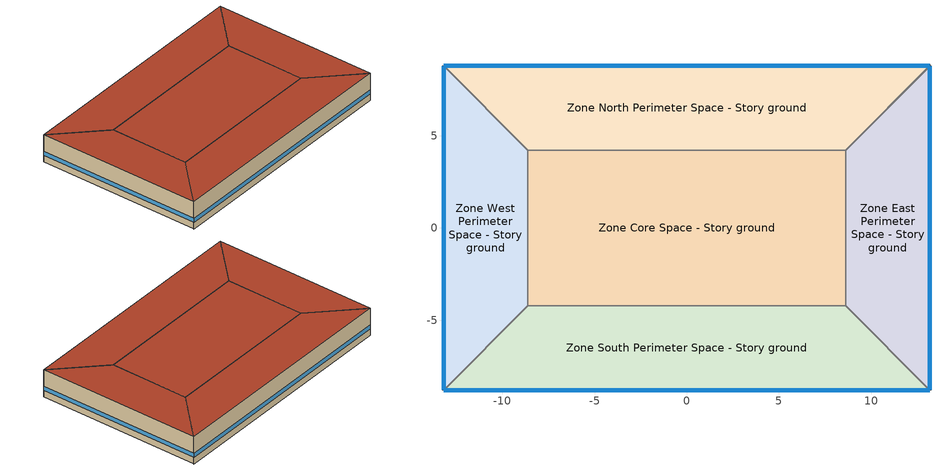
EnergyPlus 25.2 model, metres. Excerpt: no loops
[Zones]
Zone Core Space - Story ground
 floor ground (Foundation F 1.26W/m*K Perim 0.0m Area 145.85m2): -8.63,-4.23 -8.63,4.23 8.63,4.23 8.63,-4.23 z0
 wall to Zone West Perimeter Space - Story ground (Typical Interior Wall): -8.63,4.23 -8.63,-4.23 z0:3.05
 wall to Zone North Perimeter Space - Story ground (Typical Interior Wall): 8.63,4.23 -8.63,4.23 z0:3.05
 wall to Zone South Perimeter Space - Story ground (Typical Interior Wall): -8.63,-4.23 8.63,-4.23 z0:3.05
 wall to Zone East Perimeter Space - Story ground (Typical Interior Wall): 8.63,-4.23 8.63,4.23 z0:3.05
 roof outside (Typical IEAD Roof R-15.87): 8.63,-4.23 8.63,4.23 -8.63,4.23 -8.63,-4.23 z3.05
Zone East Perimeter Space - Story ground
 floor ground (Foundation F 1.26W/m*K Perim 17.6m Area 59.55m2): 13.2,8.8 13.2,-8.8 8.63,-4.23 8.63,4.23 z0
 wall outside (Typical Insulated Exterior Mass Wall R-8.13): 13.2,-8.8 13.2,8.8 z0:3.05
 wall to Zone South Perimeter Space - Story ground (Typical Interior Wall): 8.63,-4.23 13.2,-8.8 z0:3.05
 wall to Zone North Perimeter Space - Story ground (Typical Interior Wall): 13.2,8.8 8.63,4.23 z0:3.05
 window (U 0.57 SHGC 0.39 Simple Glazing): 13.2,-8.77 13.2,8.77 z0.76:1.22
 roof outside (Typical IEAD Roof R-15.87): 8.63,4.23 8.63,-4.23 13.2,-8.8 13.2,8.8 z3.05
Zone North Perimeter Space - Story ground
 floor ground (Foundation F 1.26W/m*K Perim 26.4m Area 99.78m2): -13.2,8.8 13.2,8.8 8.63,4.23 -8.63,4.23 z0
 wall outside (Typical Insulated Exterior Mass Wall R-8.13): 13.2,8.8 -13.2,8.8 z0:3.05
 wall to Zone West Perimeter Space - Story ground (Typical Interior Wall): -13.2,8.8 -8.63,4.23 z0:3.05
 window (U 0.57 SHGC 0.39 Simple Glazing): 13.17,8.8 -13.17,8.8 z0.76:1.22
 roof outside (Typical IEAD Roof R-15.87): -8.63,4.23 8.63,4.23 13.2,8.8 -13.2,8.8 z3.05
Zone South Perimeter Space - Story ground
 floor ground (Foundation F 1.26W/m*K Perim 26.4m Area 99.78m2): 13.2,-8.8 -13.2,-8.8 -8.63,-4.23 8.63,-4.23 z0
 wall outside (Typical Insulated Exterior Mass Wall R-8.13): -13.2,-8.8 13.2,-8.8 z0:3.05
 wall to Zone West Perimeter Space - Story ground (Typical Interior Wall): -8.63,-4.23 -13.2,-8.8 z0:3.05
 window (U 0.57 SHGC 0.39 Simple Glazing): -13.17,-8.8 13.17,-8.8 z0.76:1.22
 roof outside (Typical IEAD Roof R-15.87): 8.63,-4.23 -8.63,-4.23 -13.2,-8.8 13.2,-8.8 z3.05
Zone West Perimeter Space - Story ground
 floor ground (Foundation F 1.26W/m*K Perim 17.6m Area 59.55m2): -13.2,-8.8 -13.2,8.8 -8.63,4.23 -8.63,-4.23 z0
 wall outside (Typical Insulated Exterior Mass Wall R-8.13): -13.2,8.8 -13.2,-8.8 z0:3.05
 window (U 0.57 SHGC 0.39 Simple Glazing): -13.2,8.77 -13.2,-8.77 z0.76:1.22
 roof outside (Typical IEAD Roof R-15.87): -8.63,-4.23 -8.63,4.23 -13.2,8.8 -13.2,-8.8 z3.05
[Building]
90.1-2004|SmallOffice: Terrain=City
[Site:Location]
Denver-Aurora-Buckley AFB: Latitude {deg}=39.72; Longitude {deg}=-104.75; Time Zone {hr}=-7; Elevation {m}=1726
[Site:GroundTemperature:BuildingSurface]
19.527, 19.502, 19.536, 19.598, 20.002, 21.64, 22.225, 22.375, 21.449, 20.121, 19.802, 19.633
[SizingPeriod:DesignDay] Day of Month=21; Dry-Bulb Temperature Range Modifier Type=DefaultMultipliers; Humidity Condition Type=Wetbulb; Barometric Pressure {Pa}=83009; Rain Indicator=No; Snow Indicator=No; Daylight Saving Time Indicator=No; Begin Environment Reset Mode=FullResetAtBeginEnvironment
Name | Month | Day Type | Maximum Dry-Bulb Temperature {C} | Daily Dry-Bulb Temperature Range {deltaC} | Wetbulb or DewPoint at Maximum Dry-Bulb {C} | Wind Speed {m/s} | Wind Direction {deg} | Solar Model Indicator | ASHRAE Clear Sky Optical Depth for Beam Irradiance (taub) | ASHRAE Clear Sky Optical Depth for Diffuse Irradiance (taud) | Sky Clearness
Denver.Intl.AP Ann Clg .4% Condns DB=>MWB | 7 | SummerDesignDay | 34.9 | 17.3 | 15.5 | 4.2 | 20 | ASHRAETau2017 | 0 | 0
Denver.Intl.AP Ann Clg .4% Condns WB=>MDB | 7 | SummerDesignDay | 27.2 | 14.8 | 18.2 | 4.2 | 20 | ASHRAETau2017 | 0 | 0
Denver.Intl.AP Ann Htg 99.6% Condns DB | 12 | WinterDesignDay | -17.9 | 0 | -17.9 | 3.4 | 230 | ASHRAEClearSky |  |  | 0
[Material] Thermal Absorptance=0.9
Name | Roughness | Thickness {m} | Conductivity {W/m-K} | Density {kg/m3} | Specific Heat {J/kg-K} | Solar Absorptance | Visible Absorptance
1/2IN Gypsum | Smooth | 0.0127 | 0.16 | 784.9 | 830 | 0.4 | 0.4
1IN Stucco | Smooth | 0.0253 | 0.6918 | 1858 | 837 | 0.7 | 0.92
8IN CONCRETE HW RefBldg | Rough | 0.2032 | 1.311 | 2240 | 836.8 | 0.7 | 0.7
G01 13mm gypsum board | Smooth | 0.0127 | 0.160031 | 800.001 | 1090.73 | 0.7 | 0.5
Metal Roof Surface | Smooth | 0.0008 | 45.28 | 7824 | 500 | 0.7 | 0.7
Roof Membrane | VeryRough | 0.0095 | 0.16 | 1121.29 | 1460 | 0.7 | 0.7
Std Wood 6inch | MediumSmooth | 0.15 | 0.12 | 540 | 1210 | 0.7 | 0.7
[Material:NoMass] Roughness=Smooth; Thermal Absorptance=0.9; Solar Absorptance=0.7; Visible Absorptance=0.7
Name | Thermal Resistance {m2-K/W}
Typical Insulation R-14.76 | 2.59864
Typical Insulation R-5.74 | 1.01115
[WindowMaterial:SimpleGlazingSystem]
U 0.57 SHGC 0.39 Simple Glazing: U-Factor {W/m2-K}=3.23661; Solar Heat Gain Coefficient=0.39; Visible Transmittance=0.81
[Construction]
InteriorFurnishings: Std Wood 6inch
Typical IEAD Roof R-15.87: Roof Membrane, Typical Insulation R-14.76, Metal Roof Surface
Typical Insulated Exterior Mass Wall R-8.13: 1IN Stucco, 8IN CONCRETE HW RefBldg, Typical Insulation R-5.74, 1/2IN Gypsum
Typical Interior Wall: G01 13mm gypsum board, G01 13mm gypsum board
U 0.57 SHGC 0.39 Simple Glazing: U 0.57 SHGC 0.39 Simple Glazing
[Construction:FfactorGroundFloor] F-Factor {W/m-K}=1.26344
Name | Area {m2} | PerimeterExposed {m}
Foundation F 1.26W/m*K Perim 0.0m Area 145.85m2 | 145.846 | 0
Foundation F 1.26W/m*K Perim 17.6m Area 59.55m2 | 59.5532 | 17.5976
Foundation F 1.26W/m*K Perim 26.4m Area 99.78m2 | 99.7814 | 26.3965
[Zone] Multiplier=1; Part of Total Floor Area=Yes
Zone Core Space - Story ground; Zone East Perimeter Space - Story ground; Zone North Perimeter Space - Story ground; Zone South Perimeter Space - Story ground; Zone West Perimeter Space - Story ground
[Space] Space Type=Office WholeBuilding - Sm Office - 90.1-2004
Name | Zone
Core Space - Story ground | Zone Core Space - Story ground
East Perimeter Space - Story ground | Zone East Perimeter Space - Story ground
North Perimeter Space - Story ground | Zone North Perimeter Space - Story ground
South Perimeter Space - Story ground | Zone South Perimeter Space - Story ground
West Perimeter Space - Story ground | Zone West Perimeter Space - Story ground
[SpaceList]
Office WholeBuilding - Sm Office - 90.1-2004: West Perimeter Space - Story ground, South Perimeter Space - Story ground, North Perimeter Space - Story ground, East Perimeter Space - Story ground, Core Space - Story ground
[Lights]
Office WholeBuilding - Sm Office Lights: Zone or ZoneList or Space or SpaceList=Office WholeBuilding - Sm Office - 90.1-2004; Schedule=OfficeSmall BLDG_LIGHT_SCH; Design Level Calculation Method=Watts/Area; Watts per Floor Area {W/m2}=10.7639; Return Air Fraction=0; Fraction Radiant=0.7; Fraction Visible=0.2; Fraction Replaceable=1
[People]
Office WholeBuilding - Sm Office People: Zone or ZoneList or Space or SpaceList=Office WholeBuilding - Sm Office - 90.1-2004; Number of People Schedule=OfficeSmall BLDG_OCC_SCH; Number of People Calculation Method=People/Area; People per Floor Area {person/m2}=0.0602779; Fraction Radiant=0.3; Activity Level Schedule=OfficeSmall ACTIVITY_SCH; Work Efficiency Schedule=Work Efficiency Schedule; Clothing Insulation Calculation Method=ClothingInsulationSchedule; Clothing Insulation Schedule=Clothing Schedule; Air Velocity Schedule=Air Velocity Schedule
[ElectricEquipment]
Office WholeBuilding - Sm Office Elec Equip: Zone or ZoneList or Space or SpaceList=Office WholeBuilding - Sm Office - 90.1-2004; Schedule=OfficeSmall BLDG_EQUIP_SCH; Design Level Calculation Method=Watts/Area; Watts per Floor Area {W/m2}=6.78126; Fraction Latent=0; Fraction Radiant=0.5; Fraction Lost=0
[InternalMass] Construction=InteriorFurnishings
Name | Zone or ZoneList | Space or SpaceList | Surface Area {m2}
Core Space - Story ground Mass | Zone Core Space - Story ground | Core Space - Story ground | 291.692
East Perimeter Space - Story ground Mass | Zone East Perimeter Space - Story ground | East Perimeter Space - Story ground | 119.106
North Perimeter Space - Story ground Mass | Zone North Perimeter Space - Story ground | North Perimeter Space - Story ground | 199.563
South Perimeter Space - Story ground Mass | Zone South Perimeter Space - Story ground | South Perimeter Space - Story ground | 199.563
West Perimeter Space - Story ground Mass | Zone West Perimeter Space - Story ground | West Perimeter Space - Story ground | 119.106
[ZoneInfiltration:DesignFlowRate] Schedule=Always On Discrete; Design Flow Rate Calculation Method=Flow/ExteriorArea; Constant Term Coefficient=0; Temperature Term Coefficient=0; Velocity Term Coefficient=0.224; Velocity Squared Term Coefficient=0; Density Basis=Outdoor
Name | Zone or ZoneList or Space or SpaceList | Flow Rate per Exterior Surface Area {m3/s-m2}
East Perimeter Space - Story ground Infiltration | East Perimeter Space - Story ground | 0.000485826
North Perimeter Space - Story ground Infiltration | North Perimeter Space - Story ground | 0.000457654
South Perimeter Space - Story ground Infiltration | South Perimeter Space - Story ground | 0.000457654
West Perimeter Space - Story ground Infiltration | West Perimeter Space - Story ground | 0.000485826
[AvailabilityManager:NightCycle] Applicability Schedule=Always On Discrete; Control Type=CycleOnAny; Thermostat Tolerance {deltaC}=1.9999; Cycling Run Time Control Type=Thermostat; Cycling Run Time {s}=1800
Name | Fan Schedule
Availability Manager Night Cycle 1 | Zone Core Space - Story ground PSZ-AC Occ Sch
Availability Manager Night Cycle 2 | Zone East Perimeter Space - Story ground PSZ-AC Occ Sch
Availability Manager Night Cycle 3 | Zone North Perimeter Space - Story ground PSZ-AC Occ Sch
Availability Manager Night Cycle 4 | Zone South Perimeter Space - Story ground PSZ-AC Occ Sch
Availability Manager Night Cycle 5 | Zone West Perimeter Space - Story ground PSZ-AC Occ Sch
[Schedule:Day:Interval]
OfficeSmall BLDG_LIGHT_SCH Wknd Day: No, 24:00, 0.18
OfficeSmall BLDG_LIGHT_SCH Default|Wkdy Day; OfficeSmall BLDG_LIGHT_SCH Default: No, 05:00, 0.18, 07:00, 0.23, 08:00, 0.42, 12:00, 0.9, 13:00, 0.8, 17:00, 0.9, 18:00, 0.61, 20:00, 0.42, 22:00, 0.32, 23:00, 0.23, 24:00, 0.18
OfficeSmall BLDG_LIGHT_SCH Summer Design Day; OfficeSmall BLDG_OCC_SCH Summer Design Day; Clothing Schedule Default Winter Clothes; OfficeSmall BLDG_EQUIP_SCH Summer Design Day; Zone Core Space - Story ground PSZ-AC Occ Sch Summer Design Day; Zone Core Space - Story ground PSZ-AC Occ Sch Winter Design Day; Zone East Perimeter Space - Story ground PSZ-AC Occ Sch Summer Design Day; Zone East Perimeter Space - Story ground PSZ-AC Occ Sch Winter Design Day; Zone North Perimeter Space - Story ground PSZ-AC Occ Sch Summer Design Day; Zone North Perimeter Space - Story ground PSZ-AC Occ Sch Winter Design Day; Zone South Perimeter Space - Story ground PSZ-AC Occ Sch Summer Design Day; Zone South Perimeter Space - Story ground PSZ-AC Occ Sch Winter Design Day; Zone West Perimeter Space - Story ground PSZ-AC Occ Sch Summer Design Day; Zone West Perimeter Space - Story ground PSZ-AC Occ Sch Winter Design Day: No, 24:00, 1
OfficeSmall BLDG_LIGHT_SCH Winter Design Day; OfficeSmall BLDG_OCC_SCH Default; OfficeSmall BLDG_OCC_SCH Winter Design Day; Work Efficiency Schedule Default; OfficeSmall BLDG_EQUIP_SCH Winter Design Day; Schedule Day 19; Schedule Day 20; Schedule Day 21; Schedule Day 22; Schedule Day 23; Schedule Day 24; Schedule Day 25; Schedule Day 26; Schedule Day 27; Schedule Day 28: No, 24:00, 0
OfficeSmall BLDG_OCC_SCH Wkdy Day: No, 06:00, 0, 07:00, 0.11, 08:00, 0.21, 12:00, 1, 13:00, 0.53, 17:00, 1, 18:00, 0.32, 22:00, 0.11, 23:00, 0.05, 24:00, 0
OfficeSmall ACTIVITY_SCH Default; OfficeSmall ACTIVITY_SCH Summer Design Day; OfficeSmall ACTIVITY_SCH Winter Design Day: No, 24:00, 120
Air Velocity Schedule Default; OfficeSmall BLDG_EQUIP_SCH Wknd Day: No, 24:00, 0.2
OfficeSmall BLDG_EQUIP_SCH Default|Wkdy Day; OfficeSmall BLDG_EQUIP_SCH Default: No, 08:00, 0.5, 12:00, 1, 13:00, 0.94, 17:00, 1, 18:00, 0.5, 24:00, 0.2
Zone Core Space - Story ground PSZ-AC Occ Sch Default; Zone East Perimeter Space - Story ground PSZ-AC Occ Sch Default; Zone North Perimeter Space - Story ground PSZ-AC Occ Sch Default; Zone South Perimeter Space - Story ground PSZ-AC Occ Sch Default; Zone West Perimeter Space - Story ground PSZ-AC Occ Sch Default: No, 07:00, 0, 18:00, 1, 24:00, 0
[Schedule:Week:Daily]
OfficeSmall BLDG_LIGHT_SCH Week Rule - Jan1-Dec31: OfficeSmall BLDG_LIGHT_SCH Wknd Day, OfficeSmall BLDG_LIGHT_SCH Default|Wkdy Day, OfficeSmall BLDG_LIGHT_SCH Default|Wkdy Day, OfficeSmall BLDG_LIGHT_SCH Default|Wkdy Day, OfficeSmall BLDG_LIGHT_SCH Default|Wkdy Day, OfficeSmall BLDG_LIGHT_SCH Default|Wkdy Day, OfficeSmall BLDG_LIGHT_SCH Wknd Day, OfficeSmall BLDG_LIGHT_SCH Default, OfficeSmall BLDG_LIGHT_SCH Summer Design Day, OfficeSmall BLDG_LIGHT_SCH Winter Design Day, OfficeSmall BLDG_LIGHT_SCH Default, OfficeSmall BLDG_LIGHT_SCH Default
OfficeSmall BLDG_OCC_SCH Week Rule - Jan1-Dec31: OfficeSmall BLDG_OCC_SCH Default, OfficeSmall BLDG_OCC_SCH Wkdy Day, OfficeSmall BLDG_OCC_SCH Wkdy Day, OfficeSmall BLDG_OCC_SCH Wkdy Day, OfficeSmall BLDG_OCC_SCH Wkdy Day, OfficeSmall BLDG_OCC_SCH Wkdy Day, OfficeSmall BLDG_OCC_SCH Default, OfficeSmall BLDG_OCC_SCH Default, OfficeSmall BLDG_OCC_SCH Summer Design Day, OfficeSmall BLDG_OCC_SCH Winter Design Day, OfficeSmall BLDG_OCC_SCH Default, OfficeSmall BLDG_OCC_SCH Default
OfficeSmall ACTIVITY_SCH Week Rule - Jan1-Dec31: OfficeSmall ACTIVITY_SCH Default, OfficeSmall ACTIVITY_SCH Default, OfficeSmall ACTIVITY_SCH Default, OfficeSmall ACTIVITY_SCH Default, OfficeSmall ACTIVITY_SCH Default, OfficeSmall ACTIVITY_SCH Default, OfficeSmall ACTIVITY_SCH Default, OfficeSmall ACTIVITY_SCH Default, OfficeSmall ACTIVITY_SCH Summer Design Day, OfficeSmall ACTIVITY_SCH Winter Design Day, OfficeSmall ACTIVITY_SCH Default, OfficeSmall ACTIVITY_SCH Default
Work Efficiency Schedule Week Rule - Jan1-Dec31: Work Efficiency Schedule Default, Work Efficiency Schedule Default, Work Efficiency Schedule Default, Work Efficiency Schedule Default, Work Efficiency Schedule Default, Work Efficiency Schedule Default, Work Efficiency Schedule Default, Work Efficiency Schedule Default, Work Efficiency Schedule Default, Work Efficiency Schedule Default, Work Efficiency Schedule Default, Work Efficiency Schedule Default
Clothing Schedule Week Rule - Jan1-Dec31: Clothing Schedule Default Winter Clothes, Clothing Schedule Default Winter Clothes, Clothing Schedule Default Winter Clothes, Clothing Schedule Default Winter Clothes, Clothing Schedule Default Winter Clothes, Clothing Schedule Default Winter Clothes, Clothing Schedule Default Winter Clothes, Clothing Schedule Default Winter Clothes, Clothing Schedule Default Winter Clothes, Clothing Schedule Default Winter Clothes, Clothing Schedule Default Winter Clothes, Clothing Schedule Default Winter Clothes
Air Velocity Schedule Week Rule - Jan1-Dec31: Air Velocity Schedule Default, Air Velocity Schedule Default, Air Velocity Schedule Default, Air Velocity Schedule Default, Air Velocity Schedule Default, Air Velocity Schedule Default, Air Velocity Schedule Default, Air Velocity Schedule Default, Air Velocity Schedule Default, Air Velocity Schedule Default, Air Velocity Schedule Default, Air Velocity Schedule Default
OfficeSmall BLDG_EQUIP_SCH Week Rule - Jan1-Dec31: OfficeSmall BLDG_EQUIP_SCH Wknd Day, OfficeSmall BLDG_EQUIP_SCH Default|Wkdy Day, OfficeSmall BLDG_EQUIP_SCH Default|Wkdy Day, OfficeSmall BLDG_EQUIP_SCH Default|Wkdy Day, OfficeSmall BLDG_EQUIP_SCH Default|Wkdy Day, OfficeSmall BLDG_EQUIP_SCH Default|Wkdy Day, OfficeSmall BLDG_EQUIP_SCH Wknd Day, OfficeSmall BLDG_EQUIP_SCH Default, OfficeSmall BLDG_EQUIP_SCH Summer Design Day, OfficeSmall BLDG_EQUIP_SCH Winter Design Day, OfficeSmall BLDG_EQUIP_SCH Default, OfficeSmall BLDG_EQUIP_SCH Default
Zone Core Space - Story ground PSZ-AC Occ Sch Week Rule - Jan1-Dec31: Schedule Day 20, Zone Core Space - Story ground PSZ-AC Occ Sch Default, Zone Core Space - Story ground PSZ-AC Occ Sch Default, Zone Core Space - Story ground PSZ-AC Occ Sch Default, Zone Core Space - Story ground PSZ-AC Occ Sch Default, Zone Core Space - Story ground PSZ-AC Occ Sch Default, Schedule Day 19, Zone Core Space - Story ground PSZ-AC Occ Sch Default, Zone Core Space - Story ground PSZ-AC Occ Sch Summer Design Day, Zone Core Space - Story ground PSZ-AC Occ Sch Winter Design Day, Zone Core Space - Story ground PSZ-AC Occ Sch Default, Zone Core Space - Story ground PSZ-AC Occ Sch Default
Zone East Perimeter Space - Story ground PSZ-AC Occ Sch Week Rule - Jan1-Dec31: Schedule Day 22, Zone East Perimeter Space - Story ground PSZ-AC Occ Sch Default, Zone East Perimeter Space - Story ground PSZ-AC Occ Sch Default, Zone East Perimeter Space - Story ground PSZ-AC Occ Sch Default, Zone East Perimeter Space - Story ground PSZ-AC Occ Sch Default, Zone East Perimeter Space - Story ground PSZ-AC Occ Sch Default, Schedule Day 21, Zone East Perimeter Space - Story ground PSZ-AC Occ Sch Default, Zone East Perimeter Space - Story ground PSZ-AC Occ Sch Summer Design Day, Zone East Perimeter Space - Story ground PSZ-AC Occ Sch Winter Design Day, Zone East Perimeter Space - Story ground PSZ-AC Occ Sch Default, Zone East Perimeter Space - Story ground PSZ-AC Occ Sch Default
Zone North Perimeter Space - Story ground PSZ-AC Occ Sch Week Rule - Jan1-Dec31: Schedule Day 24, Zone North Perimeter Space - Story ground PSZ-AC Occ Sch Default, Zone North Perimeter Space - Story ground PSZ-AC Occ Sch Default, Zone North Perimeter Space - Story ground PSZ-AC Occ Sch Default, Zone North Perimeter Space - Story ground PSZ-AC Occ Sch Default, Zone North Perimeter Space - Story ground PSZ-AC Occ Sch Default, Schedule Day 23, Zone North Perimeter Space - Story ground PSZ-AC Occ Sch Default, Zone North Perimeter Space - Story ground PSZ-AC Occ Sch Summer Design Day, Zone North Perimeter Space - Story ground PSZ-AC Occ Sch Winter Design Day, Zone North Perimeter Space - Story ground PSZ-AC Occ Sch Default, Zone North Perimeter Space - Story ground PSZ-AC Occ Sch Default
Zone South Perimeter Space - Story ground PSZ-AC Occ Sch Week Rule - Jan1-Dec31: Schedule Day 26, Zone South Perimeter Space - Story ground PSZ-AC Occ Sch Default, Zone South Perimeter Space - Story ground PSZ-AC Occ Sch Default, Zone South Perimeter Space - Story ground PSZ-AC Occ Sch Default, Zone South Perimeter Space - Story ground PSZ-AC Occ Sch Default, Zone South Perimeter Space - Story ground PSZ-AC Occ Sch Default, Schedule Day 25, Zone South Perimeter Space - Story ground PSZ-AC Occ Sch Default, Zone South Perimeter Space - Story ground PSZ-AC Occ Sch Summer Design Day, Zone South Perimeter Space - Story ground PSZ-AC Occ Sch Winter Design Day, Zone South Perimeter Space - Story ground PSZ-AC Occ Sch Default, Zone South Perimeter Space - Story ground PSZ-AC Occ Sch Default
Zone West Perimeter Space - Story ground PSZ-AC Occ Sch Week Rule - Jan1-Dec31: Schedule Day 28, Zone West Perimeter Space - Story ground PSZ-AC Occ Sch Default, Zone West Perimeter Space - Story ground PSZ-AC Occ Sch Default, Zone West Perimeter Space - Story ground PSZ-AC Occ Sch Default, Zone West Perimeter Space - Story ground PSZ-AC Occ Sch Default, Zone West Perimeter Space - Story ground PSZ-AC Occ Sch Default, Schedule Day 27, Zone West Perimeter Space - Story ground PSZ-AC Occ Sch Default, Zone West Perimeter Space - Story ground PSZ-AC Occ Sch Summer Design Day, Zone West Perimeter Space - Story ground PSZ-AC Occ Sch Winter Design Day, Zone West Perimeter Space - Story ground PSZ-AC Occ Sch Default, Zone West Perimeter Space - Story ground PSZ-AC Occ Sch Default
[Schedule:Year]
OfficeSmall BLDG_LIGHT_SCH: OfficeSmall BLDG_LIGHT_SCH Week Rule - Jan1-Dec31, 1, 1, 12, 31
OfficeSmall BLDG_OCC_SCH: OfficeSmall BLDG_OCC_SCH Week Rule - Jan1-Dec31, 1, 1, 12, 31
OfficeSmall ACTIVITY_SCH: OfficeSmall ACTIVITY_SCH Week Rule - Jan1-Dec31, 1, 1, 12, 31
Work Efficiency Schedule: Work Efficiency Schedule Week Rule - Jan1-Dec31, 1, 1, 12, 31
Clothing Schedule: Clothing Schedule Week Rule - Jan1-Dec31, 1, 1, 12, 31
Air Velocity Schedule: Air Velocity Schedule Week Rule - Jan1-Dec31, 1, 1, 12, 31
OfficeSmall BLDG_EQUIP_SCH: OfficeSmall BLDG_EQUIP_SCH Week Rule - Jan1-Dec31, 1, 1, 12, 31
Zone Core Space - Story ground PSZ-AC Occ Sch: Zone Core Space - Story ground PSZ-AC Occ Sch Week Rule - Jan1-Dec31, 1, 1, 12, 31
Zone East Perimeter Space - Story ground PSZ-AC Occ Sch: Zone East Perimeter Space - Story ground PSZ-AC Occ Sch Week Rule - Jan1-Dec31, 1, 1, 12, 31
Zone North Perimeter Space - Story ground PSZ-AC Occ Sch: Zone North Perimeter Space - Story ground PSZ-AC Occ Sch Week Rule - Jan1-Dec31, 1, 1, 12, 31
Zone South Perimeter Space - Story ground PSZ-AC Occ Sch: Zone South Perimeter Space - Story ground PSZ-AC Occ Sch Week Rule - Jan1-Dec31, 1, 1, 12, 31
Zone West Perimeter Space - Story ground PSZ-AC Occ Sch: Zone West Perimeter Space - Story ground PSZ-AC Occ Sch Week Rule - Jan1-Dec31, 1, 1, 12, 31
[Schedule:Constant]
Always On Discrete: Hourly Value=1
